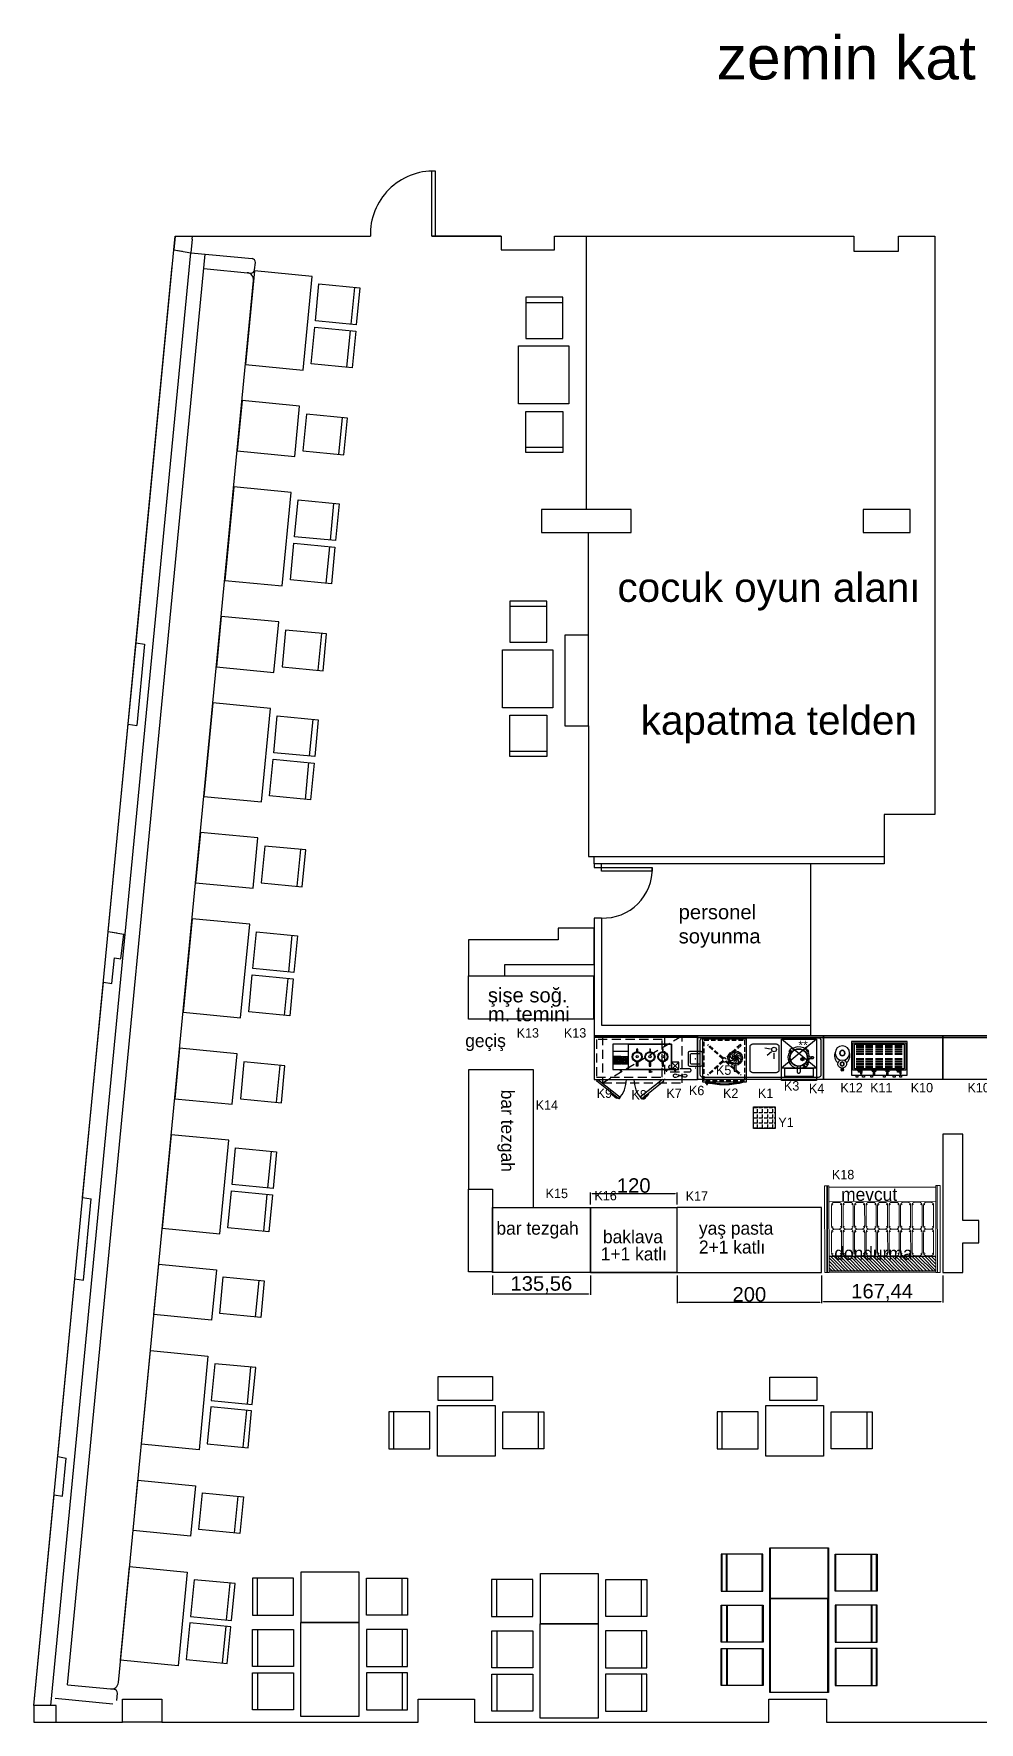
# Model space of a CAD drawing. Header units: millimetres. Extents: x 11848 to 21447, y 11375 to 20030.
# Drawn here: x 15266 to 16575, y 11375 to 13710 of the extents above; entities that cross this region are included whole.
import ezdxf

# ---------------------------------------------------------------- set-up
doc = ezdxf.new("R2010")
doc.units = ezdxf.units.MM
doc.linetypes.add('DASHED', pattern=[19.05, 12.7, -6.35])
doc.linetypes.add('HIDDENX2', pattern=[19.05, 12.7, -6.35])
for name, color, linetype in [('0D', 1, 'Continuous'), ('0T', 7, 'Continuous'), ('CAM', 126, 'Continuous'), ('OLCU', 240, 'Continuous'), ('S2000-002 Çizgi', 1, 'Continuous'), ('TFRIS', 33, 'Continuous')]:
    doc.layers.add(name, color=color, linetype=linetype)
for name, color, linetype, lineweight in [('dv', 4, 'Continuous', 70), ('no3_ahşap gorunus on kalın', 36, 'Continuous', 15), ('no3_döşeme kaplama', 8, 'Continuous', 0), ('no3_paslanmaz gorunus on', 163, 'Continuous', 15), ('no3_tefriş izdüşüm', 87, 'Continuous', 15)]:
    doc.layers.add(name, color=color, linetype=linetype, lineweight=lineweight)
doc.styles.get("Standard").update_dxf_attribs({"font": 'arial.ttf'})
doc.styles.add('TAKSİM', font='GOTHIC.TTF', dxfattribs={"height": 20})
doc.dimstyles.new('ISO-25', dxfattribs={"dimtxt": 20, "dimasz": 2.5, "dimexe": 1.25, "dimexo": 4, "dimtad": 1, "dimtxsty": 'Standard', "dimcen": 2.5, "dimadec": 0, "dimazin": 0, "dimtfac": 1, "dimtmove": 0, "dimatfit": 3, "dimfxl": 1, "dimarcsym": 0})

# ---------------------------------------------------------------- blocks, each defined once
blk = doc.blocks.new('I$CF627ADB0')
at = {"layer": 'no3_döşeme kaplama'}
h = blk.add_hatch(dxfattribs=at)
h.set_pattern_fill('ANSI31', color=256, angle=-180, style=0)
h.set_pattern_definition([(-45, (-9659.8738, 38781.8862), (2.24506403, 2.24506403), [])])
h.paths.add_polyline_path([(154, -2), (154, -22), (6, -22), (6, -2)])
at = {"color": 1}
blk.add_line((0, -76), (0, -98), dxfattribs=at)
at = {"layer": 'CAM'}
blk.add_line((6, -2), (154, -2), dxfattribs=at)
at = {"layer": 'no3_ahşap gorunus on kalın'}
for p, q in [((0, -85), (0, 0)), ((0, 0), (0, -120)), ((0, -120), (0, 0)), ((0, 0), (6, 0)), ((154, 0), (160, 0)), ((157, -120), (157, 0)), ((160, -120), (160, 0)), ((160, -120), (160, 0)), ((6, -0.5), (154, -0.5)), ((6, -120), (0, -120)), ((160, -120), (154, -120))]:
    blk.add_line(p, q, dxfattribs=at)
at = {"layer": 'no3_paslanmaz gorunus on'}
for p, q in [((4, -120), (4, 0)), ((6, -120), (6, 0)), ((154, 0), (154, -120)), ((154, 0), (154, -120)), ((156, 0), (156, -120)), ((153.2, -98), (6, -98)), ((154, -118), (6, -118))]:
    blk.add_line(p, q, dxfattribs=at)
blk.add_lwpolyline([(6, -22), (6, -2), (154, -2), (154, -22)], close=True, dxfattribs=at)
at = {"layer": 'no3_tefriş izdüşüm'}
for p, q in [((13.2, -23), (19.1, -23)), ((35, -23), (29.1, -23)), ((50.9, -23), (45, -23)), ((66.8, -23), (60.9, -23)), ((82.7, -23), (76.8, -23)), ((98.6, -23), (92.7, -23)), ((114.5, -23), (108.6, -23)), ((130.5, -23), (124.5, -23)), ((146.4, -23), (140.5, -23)), ((9.2, -55), (9.2, -28)), ((23.1, -28), (23.1, -55)), ((25.1, -28), (25.1, -55)), ((39, -55), (39, -28)), ((41, -28), (41, -55)), ((54.9, -55), (54.9, -28)), ((56.9, -28), (56.9, -55)), ((70.8, -55), (70.8, -28)), ((72.8, -28), (72.8, -55)), ((86.7, -55), (86.7, -28)), ((88.7, -28), (88.7, -55)), ((102.6, -55), (102.6, -28)), ((104.6, -28), (104.6, -55)), ((118.5, -55), (118.5, -28)), ((120.5, -28), (120.5, -55)), ((134.5, -55), (134.5, -28)), ((136.5, -28), (136.5, -55)), ((150.4, -55), (150.4, -28)), ((9.2, -65), (9.2, -92)), ((19.1, -60), (13.2, -60)), ((19.1, -60), (13.2, -60)), ((23.1, -92), (23.1, -65)), ((25.1, -92), (25.1, -65)), ((29.1, -60), (35, -60)), ((29.1, -60), (35, -60)), ((39, -65), (39, -92)), ((41, -92), (41, -65)), ((45, -60), (50.9, -60)), ((45, -60), (50.9, -60)), ((54.9, -65), (54.9, -92)), ((56.9, -92), (56.9, -65)), ((60.9, -60), (66.8, -60)), ((60.9, -60), (66.8, -60)), ((70.8, -65), (70.8, -92)), ((72.8, -92), (72.8, -65)), ((76.8, -60), (82.7, -60)), ((76.8, -60), (82.7, -60)), ((86.7, -65), (86.7, -92)), ((88.7, -92), (88.7, -65)), ((92.7, -60), (98.6, -60)), ((92.7, -60), (98.6, -60)), ((102.6, -65), (102.6, -92)), ((104.6, -92), (104.6, -65)), ((108.6, -60), (114.5, -60)), ((108.6, -60), (114.5, -60)), ((118.5, -65), (118.5, -92)), ((120.5, -92), (120.5, -65)), ((124.5, -60), (130.5, -60)), ((124.5, -60), (130.5, -60)), ((134.5, -65), (134.5, -92)), ((136.5, -92), (136.5, -65)), ((140.5, -60), (146.4, -60)), ((140.5, -60), (146.4, -60)), ((150.4, -65), (150.4, -92)), ((19.1, -97), (13.2, -97)), ((29.1, -97), (35, -97)), ((45, -97), (50.9, -97)), ((60.9, -97), (66.8, -97)), ((76.8, -97), (82.7, -97)), ((92.7, -97), (98.6, -97)), ((108.6, -97), (114.5, -97)), ((124.5, -97), (130.5, -97)), ((140.5, -97), (146.4, -97))]:
    blk.add_line(p, q, dxfattribs=at)
for centre, radius, start, end in [((13.2, -27), 4, 90, 180), ((19.1, -27), 4, 0, 90), ((29.1, -27), 4, 90, 180), ((35, -27), 4, 0, 90), ((45, -27), 4, 90, 180), ((50.9, -27), 4, 0, 90), ((60.9, -27), 4, 90, 180), ((66.8, -27), 4, 0, 90), ((76.8, -27), 4, 90, 180), ((82.7, -27), 4, 0, 90), ((92.7, -27), 4, 90, 180), ((98.6, -27), 4, 0, 90), ((108.6, -27), 4, 90, 180), ((114.5, -27), 4, 0, 90), ((124.5, -27), 4, 90, 180), ((130.5, -27), 4, 0, 90), ((140.5, -27), 4, 90, 180), ((146.4, -27), 4, 0, 90), ((11.2, -28), 2, 90, 180), ((21.1, -28), 2, 0, 90), ((27.1, -28), 2, 90, 180), ((37, -28), 2, 0, 90), ((43, -28), 2, 90, 180), ((52.9, -28), 2, 0, 90), ((58.9, -28), 2, 90, 180), ((68.8, -28), 2, 0, 90), ((74.8, -28), 2, 90, 180), ((84.7, -28), 2, 0, 90), ((90.7, -28), 2, 90, 180), ((100.6, -28), 2, 0, 90), ((106.6, -28), 2, 90, 180), ((116.5, -28), 2, 0, 90), ((122.5, -28), 2, 90, 180), ((132.5, -28), 2, 0, 90), ((138.5, -28), 2, 90, 180), ((148.4, -28), 2, 0, 90), ((11.2, -55), 2, 180, 270), ((13.2, -56), 4, 180, 270), ((13.2, -64), 4, 90, 180), ((11.2, -65), 2, 90, 180), ((19.1, -56), 4, 270, 0), ((19.1, -64), 4, 0, 90), ((21.1, -55), 2, 270, 0), ((21.1, -65), 2, 0, 90), ((27.1, -55), 2, 180, 270), ((29.1, -56), 4, 180, 270), ((29.1, -64), 4, 90, 180), ((27.1, -65), 2, 90, 180), ((35, -56), 4, 270, 0), ((35, -64), 4, 0, 90), ((37, -55), 2, 270, 0), ((37, -65), 2, 0, 90), ((43, -55), 2, 180, 270), ((45, -56), 4, 180, 270), ((45, -64), 4, 90, 180), ((43, -65), 2, 90, 180), ((50.9, -56), 4, 270, 0), ((50.9, -64), 4, 0, 90), ((52.9, -55), 2, 270, 0), ((52.9, -65), 2, 0, 90), ((58.9, -55), 2, 180, 270), ((60.9, -56), 4, 180, 270), ((60.9, -64), 4, 90, 180), ((58.9, -65), 2, 90, 180), ((66.8, -56), 4, 270, 0), ((66.8, -64), 4, 0, 90), ((68.8, -55), 2, 270, 0), ((68.8, -65), 2, 0, 90), ((74.8, -55), 2, 180, 270), ((76.8, -56), 4, 180, 270), ((76.8, -64), 4, 90, 180), ((74.8, -65), 2, 90, 180), ((82.7, -56), 4, 270, 0), ((82.7, -64), 4, 0, 90), ((84.7, -55), 2, 270, 0), ((84.7, -65), 2, 0, 90), ((90.7, -55), 2, 180, 270), ((92.7, -56), 4, 180, 270), ((92.7, -64), 4, 90, 180), ((90.7, -65), 2, 90, 180), ((98.6, -56), 4, 270, 0), ((98.6, -64), 4, 0, 90), ((100.6, -55), 2, 270, 0), ((100.6, -65), 2, 0, 90), ((106.6, -55), 2, 180, 270), ((108.6, -56), 4, 180, 270), ((108.6, -64), 4, 90, 180), ((106.6, -65), 2, 90, 180), ((114.5, -56), 4, 270, 0), ((114.5, -64), 4, 0, 90), ((116.5, -55), 2, 270, 0), ((116.5, -65), 2, 0, 90), ((122.5, -55), 2, 180, 270), ((124.5, -56), 4, 180, 270), ((124.5, -64), 4, 90, 180), ((122.5, -65), 2, 90, 180), ((130.5, -56), 4, 270, 0), ((130.5, -64), 4, 0, 90), ((132.5, -55), 2, 270, 0), ((132.5, -65), 2, 0, 90), ((138.5, -55), 2, 180, 270), ((140.5, -56), 4, 180, 270), ((140.5, -64), 4, 90, 180), ((138.5, -65), 2, 90, 180), ((146.4, -56), 4, 270, 0), ((146.4, -64), 4, 0, 90), ((148.4, -55), 2, 270, 0), ((148.4, -65), 2, 0, 90), ((11.2, -92), 2, 180, 270), ((13.2, -93), 4, 180, 270), ((19.1, -93), 4, 270, 0), ((21.1, -92), 2, 270, 0), ((27.1, -92), 2, 180, 270), ((29.1, -93), 4, 180, 270), ((35, -93), 4, 270, 0), ((37, -92), 2, 270, 0), ((43, -92), 2, 180, 270), ((45, -93), 4, 180, 270), ((50.9, -93), 4, 270, 0), ((52.9, -92), 2, 270, 0), ((58.9, -92), 2, 180, 270), ((60.9, -93), 4, 180, 270), ((66.8, -93), 4, 270, 0), ((68.8, -92), 2, 270, 0), ((74.8, -92), 2, 180, 270), ((76.8, -93), 4, 180, 270), ((82.7, -93), 4, 270, 0), ((84.7, -92), 2, 270, 0), ((90.7, -92), 2, 180, 270), ((92.7, -93), 4, 180, 270), ((98.6, -93), 4, 270, 0), ((100.6, -92), 2, 270, 0), ((106.6, -92), 2, 180, 270), ((108.6, -93), 4, 180, 270), ((114.5, -93), 4, 270, 0), ((116.5, -92), 2, 270, 0), ((122.5, -92), 2, 180, 270), ((124.5, -93), 4, 180, 270), ((130.5, -93), 4, 270, 0), ((132.5, -92), 2, 270, 0), ((138.5, -92), 2, 180, 270), ((140.5, -93), 4, 180, 270), ((146.4, -93), 4, 270, 0), ((148.4, -92), 2, 270, 0)]:
    blk.add_arc(centre, radius, start, end, dxfattribs=at)
at = {"layer": 'OLCU'}
blk.add_line((6, -22), (153.2, -22), dxfattribs=at)
blk = doc.blocks.new('2LI')
at = {"layer": 'TFRIS'}
blk.add_line((-2628.2, 26014.1), (-2633.1, 25963.2), dxfattribs=at)
for points in [[(-2635.4, 26014.8), (-2578.7, 26009.3), (-2583.6, 25958.4), (-2640.3, 25963.9)], [(-2487.7, 26010.8), (-2494.4, 25941.1), (-2574.1, 25948.8), (-2567.3, 26018.5)]]:
    blk.add_lwpolyline(points, close=True, dxfattribs=at)
blk = doc.blocks.new('4LU')
at = {"layer": 'TFRIS'}
for p, q in [((-2620.6, 26093.4), (-2615.7, 26144.3)), ((-2626.3, 26033.6), (-2621.4, 26084.5))]:
    blk.add_line(p, q, dxfattribs=at)
for points in [[(-2627.7, 26094.1), (-2571.1, 26088.6), (-2566.1, 26139.5), (-2622.8, 26145)], [(-2567.3, 26018.5), (-2554.9, 26147.9), (-2475.2, 26140.2), (-2487.7, 26010.8)], [(-2633.5, 26034.3), (-2576.8, 26028.9), (-2571.9, 26079.8), (-2628.6, 26085.2)]]:
    blk.add_lwpolyline(points, close=True, dxfattribs=at)
blk = doc.blocks.new('CXSDCFVGB')
at = {"layer": 'TFRIS'}
for p, q in [((-5162.9, 26570.2), (-5111.8, 26570.2)), ((-5162.9, 26369.9), (-5111.8, 26369.9))]:
    blk.add_line(p, q, dxfattribs=at)
for points in [[(-5162.9, 26577.4), (-5162.9, 26520.5), (-5111.8, 26520.5), (-5111.8, 26577.4)], [(-5173.2, 26510), (-5103.2, 26510), (-5103.2, 26430), (-5173.2, 26430)], [(-5162.9, 26362.7), (-5162.9, 26419.6), (-5111.8, 26419.6), (-5111.8, 26362.7)]]:
    blk.add_lwpolyline(points, close=True, dxfattribs=at)
blk = doc.blocks.new('FVFRDCSX')
at = {"layer": 'TFRIS'}
for p, q in [((-5336.1, 26566.1), (-5285, 26566.1)), ((-5276.1, 26566.1), (-5225, 26566.1)), ((-5336.1, 26365.8), (-5285, 26365.8)), ((-5276.1, 26365.8), (-5225, 26365.8))]:
    blk.add_line(p, q, dxfattribs=at)
for points in [[(-5336.1, 26573.3), (-5336.1, 26516.3), (-5285, 26516.3), (-5285, 26573.3)], [(-5276.1, 26573.3), (-5276.1, 26516.3), (-5225, 26516.3), (-5225, 26573.3)], [(-5345.5, 26505.9), (-5215.5, 26505.9), (-5215.5, 26425.9), (-5345.5, 26425.9)], [(-5336.1, 26358.6), (-5336.1, 26415.5), (-5285, 26415.5), (-5285, 26358.6)], [(-5276.1, 26358.6), (-5276.1, 26415.5), (-5225, 26415.5), (-5225, 26358.6)]]:
    blk.add_lwpolyline(points, close=True, dxfattribs=at)
blk = doc.blocks.new('*D205')
at = {"color": 0, "lineweight": -2, "transparency": 16777216}
for p, q in [((16036.5, 12091.3), (16036.5, 12107.8)), ((16039, 12106.6), (16154, 12106.6)), ((16156.5, 12091.3), (16156.5, 12107.8))]:
    blk.add_line(p, q, dxfattribs=at)
at = {"color": 0, "transparency": 16777216}
for points in [[(16039, 12107), (16039, 12106.2), (16036.5, 12106.6)], [(16154, 12107), (16154, 12106.2), (16156.5, 12106.6)]]:
    blk.add_solid(points, dxfattribs=at)
at = {"layer": 'Defpoints', "color": 0, "transparency": 16777216}
for p in [(16156.5, 12106.6), (16036.5, 12087.3), (16156.5, 12087.3)]:
    blk.add_point(p, dxfattribs=at)
at = {"color": 0, "transparency": 16777216, "insert": (16096.5, 12117.4), "char_height": 20, "attachment_point": 5}
blk.add_mtext('120', dxfattribs=at)
blk = doc.blocks.new('*D206')
at = {"color": 0, "lineweight": -2, "transparency": 16777216}
for p, q in [((16356.5, 11993.3), (16356.5, 11955.7)), ((16524, 11993.3), (16524, 11955.7)), ((16359, 11956.9), (16521.5, 11956.9))]:
    blk.add_line(p, q, dxfattribs=at)
at = {"color": 0, "transparency": 16777216}
for points in [[(16359, 11957.3), (16359, 11956.5), (16356.5, 11956.9)], [(16521.5, 11957.3), (16521.5, 11956.5), (16524, 11956.9)]]:
    blk.add_solid(points, dxfattribs=at)
at = {"layer": 'Defpoints', "color": 0, "transparency": 16777216}
for p in [(16356.5, 11997.3), (16524, 11997.3), (16524, 11956.9)]:
    blk.add_point(p, dxfattribs=at)
at = {"color": 0, "transparency": 16777216, "insert": (16440.2, 11969.6), "char_height": 20, "attachment_point": 5}
blk.add_mtext('167,44', dxfattribs=at)
blk = doc.blocks.new('*D207')
at = {"color": 0, "lineweight": -2, "transparency": 16777216}
for p, q in [((16156.5, 11993.3), (16156.5, 11954.8)), ((16356.5, 11993.3), (16356.5, 11954.8)), ((16159, 11956), (16354, 11956))]:
    blk.add_line(p, q, dxfattribs=at)
at = {"color": 0, "transparency": 16777216}
for points in [[(16159, 11956.5), (16159, 11955.6), (16156.5, 11956)], [(16354, 11956.5), (16354, 11955.6), (16356.5, 11956)]]:
    blk.add_solid(points, dxfattribs=at)
at = {"layer": 'Defpoints', "color": 0, "transparency": 16777216}
for p in [(16156.5, 11997.3), (16356.5, 11997.3), (16356.5, 11956)]:
    blk.add_point(p, dxfattribs=at)
at = {"color": 0, "transparency": 16777216, "insert": (16256.5, 11966.9), "char_height": 20, "attachment_point": 5}
blk.add_mtext('200', dxfattribs=at)
blk = doc.blocks.new('*D208')
at = {"color": 0, "lineweight": -2, "transparency": 16777216}
for p, q in [((15901, 11993.3), (15901, 11966.3)), ((16036.5, 11993.3), (16036.5, 11966.3)), ((15903.5, 11967.5), (16034, 11967.5))]:
    blk.add_line(p, q, dxfattribs=at)
at = {"color": 0, "transparency": 16777216}
for points in [[(15903.5, 11967.9), (15903.5, 11967.1), (15901, 11967.5)], [(16034, 11967.9), (16034, 11967.1), (16036.5, 11967.5)]]:
    blk.add_solid(points, dxfattribs=at)
at = {"layer": 'Defpoints', "color": 0, "transparency": 16777216}
for p in [(15901, 11997.3), (16036.5, 11997.3), (16036.5, 11967.5)]:
    blk.add_point(p, dxfattribs=at)
at = {"color": 0, "transparency": 16777216, "insert": (15968.7, 11980.2), "char_height": 20, "attachment_point": 5}
blk.add_mtext('135,56', dxfattribs=at)
blk = doc.blocks.new('espresso_2grup')
at = {"layer": 'S2000-002 Çizgi'}
for p, q in [((-21.3, 15.5), (-31.6, 15.5)), ((-31.6, 14), (-21.3, 14)), ((-31.6, 11.8), (-21.3, 11.8)), ((-31.6, 9.6), (-21.3, 9.6)), ((-31.6, 7.4), (-21.3, 7.4)), ((-31.6, 5.1), (-21.3, 5.1)), ((-31.6, 3.3), (-21.3, 3.3)), ((-7.8, 15.5), (-18.1, 15.5)), ((-18.1, 14), (-7.8, 14)), ((-18.1, 11.8), (-7.8, 11.8)), ((-18.1, 9.6), (-7.8, 9.6)), ((-18.1, 7.4), (-7.8, 7.4)), ((-18.1, 5.1), (-7.8, 5.1)), ((-18.1, 3.3), (-7.8, 3.3)), ((5.6, 15.5), (-4.6, 15.5)), ((-4.6, 14), (5.6, 14)), ((-4.6, 11.8), (5.6, 11.8)), ((-4.6, 9.6), (5.6, 9.6)), ((-4.6, 7.4), (5.6, 7.4)), ((-4.6, 5.1), (5.6, 5.1)), ((-4.6, 3.3), (5.6, 3.3)), ((19.1, 15.5), (8.9, 15.5)), ((8.9, 14), (19.1, 14)), ((8.9, 11.8), (19.1, 11.8)), ((8.9, 9.6), (19.1, 9.6)), ((8.9, 7.4), (19.1, 7.4)), ((8.9, 5.1), (19.1, 5.1)), ((8.9, 3.3), (19.1, 3.3)), ((32, 15.5), (21.7, 15.5)), ((21.7, 14), (32, 14)), ((21.7, 11.8), (32, 11.8)), ((21.7, 9.6), (32, 9.6)), ((21.7, 7.4), (32, 7.4)), ((21.7, 5.1), (32, 5.1)), ((21.7, 3.3), (32, 3.3)), ((-38.5, -13.3), (-36.4, -13.3)), ((-21.3, -2.4), (-31.6, -2.4)), ((-31.6, -4.1), (-21.3, -4.1)), ((-31.6, -6.3), (-21.3, -6.3)), ((-31.6, -8.6), (-21.3, -8.6)), ((-31.6, -10.8), (-21.3, -10.8)), ((-31.6, -13), (-21.3, -13)), ((-31.6, -14.6), (-21.3, -14.6)), ((-29.8, -18.5), (-29.8, -21.6)), ((-28.9, -18.5), (-29.8, -18.5)), ((-29.4, -22), (-29.4, -23.8)), ((-28.9, -21.2), (-28.9, -18.5)), ((-28.5, -23.8), (-28.5, -21.6)), ((-7.8, -2.4), (-18.1, -2.4)), ((-18.1, -4.1), (-7.8, -4.1)), ((-18.1, -6.3), (-7.8, -6.3)), ((-18.1, -8.6), (-7.8, -8.6)), ((-18.1, -10.8), (-7.8, -10.8)), ((-18.1, -13), (-7.8, -13)), ((-18.1, -14.6), (-7.8, -14.6)), ((5.6, -2.4), (-4.6, -2.4)), ((-4.6, -4.1), (5.6, -4.1)), ((-4.6, -6.3), (5.6, -6.3)), ((-4.6, -8.6), (5.6, -8.6)), ((-4.6, -10.8), (5.6, -10.8)), ((-4.6, -13), (5.6, -13)), ((-4.6, -14.6), (5.6, -14.6)), ((19.1, -2.4), (8.9, -2.4)), ((8.9, -4.1), (19.1, -4.1)), ((8.9, -6.3), (19.1, -6.3)), ((8.9, -8.6), (19.1, -8.6)), ((8.9, -10.8), (19.1, -10.8)), ((8.9, -13), (19.1, -13)), ((8.9, -14.6), (19.1, -14.6)), ((32, -2.4), (21.7, -2.4)), ((21.7, -4.1), (32, -4.1)), ((21.7, -6.3), (32, -6.3)), ((21.7, -8.6), (32, -8.6)), ((21.7, -10.8), (32, -10.8)), ((21.7, -13), (32, -13)), ((21.7, -14.6), (32, -14.6)), ((24.2, -18.5), (24.2, -21.6)), ((25.1, -18.5), (24.2, -18.5)), ((24.6, -22), (24.6, -23.8)), ((25.1, -21.2), (25.1, -18.5)), ((25.5, -23.8), (25.5, -21.6)), ((36.7, -13.3), (38.5, -13.3)), ((-29.4, -23.8), (-28.5, -23.8)), ((24.6, -23.8), (25.5, -23.8))]:
    blk.add_line(p, q, dxfattribs=at)
for points in [[(-38.5, -25.5), (-38.5, 21), (38.5, 21), (38.5, -25.5)], [(-36.4, -18.5), (36.7, -18.5), (36.7, 19.3), (-36.4, 19.3)], [(-34.4, -16.5), (34.7, -16.5), (34.7, 17.3), (-34.4, 17.3)], [(-28.8, -18.5), (-28.8, -19.3), (-24.1, -19.3), (-24.1, -18.5)], [(-27.8, -19.3), (-27.8, -21), (-25, -21), (-25, -19.3)], [(-11.8, -21.8), (-11.8, -26), (-10.2, -26), (-10.2, -21.8)], [(-11.5, -20.6), (-11.5, -21.8), (-10.6, -21.8), (-10.6, -20.6)], [(6.6, -21.8), (6.6, -26), (8.2, -26), (8.2, -21.8)], [(7, -20.6), (7, -21.8), (7.9, -21.8), (7.9, -20.6)], [(25.2, -18.5), (25.2, -19.3), (29.9, -19.3), (29.9, -18.5)], [(26.2, -19.3), (26.2, -21), (29.1, -21), (29.1, -19.3)], [(-30.6, -25.5), (-30.6, -28.1), (-28.3, -28.1), (-28.3, -25.5)], [(-21.6, -25.5), (-21.6, -28.1), (-19.2, -28.1), (-19.2, -25.5)], [(-8.1, -25.5), (-8.1, -28.1), (-5.8, -28.1), (-5.8, -25.5)], [(9.7, -25.5), (9.7, -28.1), (12, -28.1), (12, -25.5)], [(20.8, -25.5), (20.8, -28.1), (23.2, -28.1), (23.2, -25.5)], [(29.9, -25.5), (29.9, -28.1), (32.2, -28.1), (32.2, -25.5)]]:
    blk.add_lwpolyline(points, close=True, dxfattribs=at)
for centre, radius, start, end in [((-29.6, -21.6), 0.2, 180, 265.8055), ((-29.6, -22), 0.2, 0, 85.8055), ((-28.7, -21.2), 0.2, 180, 265.8058), ((-28.7, -21.6), 0.2, 0, 85.8058), ((-11.1, -17), 3.7, 205.1444, 334.8556), ((-11.1, -17), 2.96, 212.0817, 327.9183), ((7.4, -17), 3.7, 205.1444, 334.8556), ((7.4, -17), 2.96, 212.0817, 327.9183), ((24.4, -21.6), 0.2, 180, 265.8055), ((24.4, -22), 0.2, 0, 85.8055), ((25.3, -21.2), 0.2, 180, 265.8058), ((25.3, -21.6), 0.2, 0, 85.8058)]:
    blk.add_arc(centre, radius, start, end, dxfattribs=at)
blk = doc.blocks.new('degirmen')
at = {"layer": '0D'}
for points in [[(1.3, -14.3), (1.3, -14.9), (-1.5, -14.9), (-1.5, -14.3)], [(-0.8, -14.9), (-0.8, -17.3), (-1.1, -17.3), (-1.1, -14.9)], [(0.9, -14.9), (0.9, -17.3), (0.6, -17.3), (0.6, -14.9)]]:
    blk.add_lwpolyline(points, dxfattribs=at)
for centre, radius in [((-0.1, 6.5), 3.87), ((-0.1, 6.5), 3.35), ((0.1, -8.5), 2.81), ((0.1, -8.5), 2.45)]:
    blk.add_circle(centre, radius, dxfattribs=at)
for start, end in [(127.2241, 54.179), (65.4662, 115.7795)]:
    blk.add_arc((-0.1, -16.8), 1.65, start, end, dxfattribs=at)
at = {"layer": '0T'}
for points in [[(-5.7, -7, -0.054984), (-7.4, -5.4, -0.093867), (-9.7, -1.6, -0.088672), (-10.6, 3, -0.067491), (-10.1, 6.6, -0.093867)], [(9.9, 7.5, -0.085751), (10.7, 3, -0.088672), (9.8, -1.6, -0.093867), (7.6, -5.4, -0.054985), (5.8, -7, -0.109161)]]:
    blk.add_lwpolyline(points, format="xyb", dxfattribs=at)
blk.add_circle((-0.1, 6.5), 10, dxfattribs=at)
blk.add_arc((0.1, -8.5), 5.95, 115.6161, 65.321, dxfattribs=at)
blk = doc.blocks.new('A$C723D60DA')
at = {"layer": 'S2000-002 Çizgi'}
for points in [[(0, 3.7), (60, 3.7), (60, 63.7), (0, 63.7)], [(53.2, 2.2), (54.6, 2.2), (54.6, 0.7), (53.2, 0.7)]]:
    blk.add_lwpolyline(points, close=True, dxfattribs=at)
at = {"layer": 'S2000-002 Çizgi', "linetype": 'DASHED', "ltscale": 0.5}
blk.add_lwpolyline([(2, 5.7), (58, 5.7), (58, 61.7), (2, 61.7)], close=True, dxfattribs=at)
for points in [[(6.8, 54.6), (7.9, 55.7)], [(6.8, 54.6), (27.7, 35.8)], [(7.9, 55.7), (28.7, 36.9)], [(31.4, 36.9), (52.1, 55.7)], [(32.4, 35.9), (53.2, 54.6)], [(52.1, 55.7), (53.2, 54.6)], [(27.6, 33.2), (6.8, 14.4)], [(28.6, 32.1), (7.9, 13.4)], [(31.3, 32.2), (52.1, 13.4)], [(32.3, 33.2), (53.2, 14.4)], [(7.9, 13.4), (6.8, 14.4)], [(52.1, 13.4), (53.2, 14.4)]]:
    blk.add_lwpolyline(points, dxfattribs=at)
at = {"layer": 'S2000-002 Çizgi'}
for points in [[(52.2, 3.2), (52.2, 3.7), (55.9, 3.7)], [(55.9, 3.3), (55.9, 2.2), (52.2, 2.2)]]:
    blk.add_lwpolyline(points, dxfattribs=at)
at = {"layer": 'S2000-002 Çizgi', "linetype": 'DASHED', "ltscale": 0.5}
blk.add_circle((30, 34.5), 2.67, dxfattribs=at)
at = {"layer": 'S2000-002 Çizgi'}
for centre, radius, start, end in [((29.9, 100.6), 100.6, 254.4941, 285.5059), ((29.9, 109.5), 108.5, 257.2819, 282.7181)]:
    blk.add_arc(centre, radius, start, end, dxfattribs=at)
blk = doc.blocks.new('A$C3C3A6592')
at = {"layer": 'S2000-002 Çizgi'}
for points in [[(0, 57), (48.3, 16.9)], [(0, 16.9), (48.3, 57)], [(0, 16.9), (48.3, 16.9)]]:
    blk.add_lwpolyline(points, dxfattribs=at)
for points in [[(0, 0), (48.3, 0), (48.3, 57), (0, 57)], [(4.6, 5.6), (43.7, 5.6), (43.7, 16.9), (4.6, 16.9)]]:
    blk.add_lwpolyline(points, close=True, dxfattribs=at)
blk.add_text('**', height=12, dxfattribs=at).set_placement((11.9, 43))
blk = doc.blocks.new('A$C0D0247C1')
at = {"layer": 'S2000-002 Çizgi'}
for points in [[(2, 0), (18, 0, 0.414214), (20, 2), (20, 18, 0.414214), (18, 20), (2, 20, 0.414214), (0, 18), (0, 2, 0.414214)], [(5, 3), (15, 3, 0.414214), (17, 5), (17, 15, 0.414214), (15, 17), (5, 17, 0.414214), (3, 15), (3, 5, 0.414214)]]:
    blk.add_lwpolyline(points, format="xyb", close=True, dxfattribs=at)
at = {"layer": 'S2000-002 Çizgi', "const_width": 1}
blk.add_lwpolyline([(9.5, 10.1, 1), (10.5, 10.1, 1)], format="xyb", close=True, dxfattribs=at)
blk.add_lwpolyline([(20, 10), (23.9, 10)], dxfattribs=at)
blk = doc.blocks.new('A$C2B7B2AEF')
at = {"layer": 'S2000-002 Çizgi'}
for p, q in [((1.5, 29.6), (1.2, 29.9)), ((2.5, 30.7), (1.5, 29.6)), ((4.4, 29.1), (3.4, 27.8)), ((4, 27.2), (3.4, 27.8)), ((7.9, 31.5), (5.1, 34.2)), ((8.5, 31.8), (5.6, 34.6)), ((23.4, 33.5), (25.1, 35.8)), ((24.4, 32.7), (26.1, 35)), ((26.1, 35.4), (25.6, 35.8)), ((25.7, 31.4), (26.7, 32.2)), ((27.6, 28.9), (28.7, 29.7)), ((12.9, 9.1), (12.9, 1.3)), ((14.2, 0), (15.5, 0)), ((16.8, 9.1), (16.8, 1.3)), ((21.2, 10.7), (24.1, 8)), ((21.8, 11.1), (24.6, 8.4)), ((25.3, 13.5), (26.3, 14.8)), ((25.6, 15.4), (26.3, 14.8)), ((27.1, 22.6), (33.7, 22.6)), ((27.1, 20), (33.7, 20)), ((27.2, 11.9), (28.1, 13)), ((28.1, 13), (28.5, 12.6))]:
    blk.add_line(p, q, dxfattribs=at)
for centre, radius in [((3.5, 30), 1.28), ((14.8, 21.3), 12.3), ((14.8, 21.3), 11.7), ((20, 19.2), 2.18), ((20, 19.2), 0.896), ((26.1, 12.6), 1.28)]:
    blk.add_circle(centre, radius, dxfattribs=at)
for centre, radius, start, end in [((14.8, 21.3), 14.9, 146.7276, 262.5863), ((14.8, 21.3), 16.2, 124.8183, 147.6606), ((14.8, 21.3), 14.9, 4.9348, 123.8208), ((25.4, 35.6), 0.32, 52.57, 142.57), ((25.9, 35.2), 0.32, 322.57, 52.57), ((14.8, 21.3), 16.2, 31.2104, 42.5747), ((14.2, 1.3), 1.28, 180, 270), ((15.5, 1.3), 1.28, 270, 0), ((14.8, 21.3), 14.9, 277.4137, 303.8208), ((14.8, 21.3), 16.2, 304.8183, 327.6606), ((14.8, 21.3), 14.9, 326.7276, 355.0652), ((32.3, 21.3), 0.64, 129.4184, 230.5816), ((34.2, 19), 3.62, 98.2247, 129.4184), ((34.2, 23.6), 3.62, 230.5816, 261.7753), ((33.2, 19), 3.62, 50.5816, 81.7753), ((33.2, 23.6), 3.62, 278.2247, 309.4184), ((35.1, 21.3), 0.64, 309.4184, 50.5816)]:
    blk.add_arc(centre, radius, start, end, dxfattribs=at)
blk = doc.blocks.new('A$C4AF1199D')
at = {"layer": 'S2000-002 Çizgi'}
for points in [[(5.4, 24.6), (5.8, 20)], [(10.2, 26.1), (7.8, 22.2)], [(14.9, 24.5), (10.7, 22.7)], [(2.3, 15.6), (6.8, 14.5)], [(2.4, 20.6), (5.4, 17.1)], [(5.2, 11.5), (9.5, 13.3)], [(6.3, 18), (13.8, 18)], [(12.6, 19.9), (7.1, 15.7)], [(7.7, 21), (12.4, 15.2)], [(10.2, 21.2), (10, 14.2)], [(10, 9.9), (12.4, 13.8)], [(17.8, 20.4), (13.4, 21.5)], [(14.8, 11.4), (14.4, 16)], [(17.8, 15.4), (14.8, 18.9)]]:
    blk.add_lwpolyline(points, dxfattribs=at)
blk.add_lwpolyline([(8.8, 0), (11.3, 0), (11.3, 8), (8.8, 8)], close=True, dxfattribs=at)
for radius in [10, 8.12, 3.75]:
    blk.add_circle((10, 18), radius, dxfattribs=at)
blk = doc.blocks.new('A$C3C1D52EB')
at = {"layer": 'S2000-002 Çizgi'}
blk.add_line((143, 84.8), (0, 84.8), dxfattribs=at)
for points in [[(143, 26.8), (143, 86.8), (0, 86.8), (0, 26.8)], [(34, 0), (3.1, 24.8), (4.8, 26.8), (35.7, 2.1)], [(65.2, 0), (96.1, 24.8), (94.4, 26.8), (63.5, 2.1)]]:
    blk.add_lwpolyline(points, close=True, dxfattribs=at)
at = {"layer": 'S2000-002 Çizgi', "linetype": 'DASHED'}
blk.add_lwpolyline([(94, 81.8), (3, 81.8), (3, 29.8), (94, 29.8)], close=True, dxfattribs=at)
blk.add_lwpolyline([(97, 84.8), (97, 26.8)], dxfattribs=at)
for points in [[(131.7, 41.5), (105, 41.5, -1), (105, 45.9)], [(105, 37.2), (131.7, 37.2, 1), (131.7, 41.5)]]:
    blk.add_lwpolyline(points, format="xyb", dxfattribs=at)
at = {"layer": 'S2000-002 Çizgi', "linetype": 'DASHED', "ltscale": 0.1}
blk.add_lwpolyline([(125.6, 29.9), (124.1, 30), (122.4, 30.5), (120.5, 31.1), (118.6, 31.9), (116.6, 32.6), (114.8, 33.2), (113.1, 33.7), (111.6, 33.9), (110.5, 33.7), (109.7, 33.2), (109.2, 32.6), (109, 31.9), (109.2, 31.1), (109.7, 30.5), (110.5, 30), (111.6, 29.9), (113.1, 30), (114.8, 30.5), (116.6, 31.1), (118.6, 31.9), (120.5, 32.6), (122.4, 33.2), (124.1, 33.7), (125.6, 33.9), (126.7, 33.7), (127.5, 33.2), (128, 32.6), (128.2, 31.9), (128, 31.1), (127.5, 30.5), (126.7, 30)], close=True, dxfattribs=at)
at = {"layer": 'S2000-002 Çizgi'}
for points in [[(31.8, 1.8), (30.7, 0.5), (25.1, 5), (23.6, 6.2)], [(67.5, 1.8), (68.5, 0.5), (74.2, 5), (75.6, 6.2)]]:
    blk.add_lwpolyline(points, dxfattribs=at)
for centre, start, end in [((4.8, 26.8), 317.4568, 0), ((94.4, 26.8), 180, 222.5432)]:
    blk.add_arc(centre, 39.6, start, end, dxfattribs=at)
blk = doc.blocks.new('A$C08847F1B')
at = {"layer": 'S2000-002 Çizgi'}
blk.add_lwpolyline([(0, 30.6), (30.6, 30.6), (30.6, 0), (0, 0), (0, 30.6)], dxfattribs=at)
blk.add_lwpolyline([(15.5, 29.5), (15.5, 23.4, -0.414214), (15.3, 23.2), (15.2, 23.2, -0.414214), (15, 23.4), (15, 29.5), (2.7, 29.5, 0.668179), (2.3, 28.6), (10.8, 20.1, -0.810443), (10.4, 19.8), (1.6, 28.6, 0.668179), (1, 28.4), (1, 15.5), (7.1, 15.5, -0.414214), (7.3, 15.3), (7.3, 15.2, -0.414214), (7.1, 15), (1, 15), (1, 2.7, 0.668179), (1.9, 2.3), (10.4, 10.8, -0.810443), (10.8, 10.4), (2, 1.6, 0.668179), (2.2, 1), (15, 1), (15, 7.1, -0.414214), (15.2, 7.3), (15.3, 7.3, -0.414214), (15.5, 7.1), (15.5, 1), (27.9, 1, 0.668179), (28.3, 1.9), (19.8, 10.4, -0.810443), (20.2, 10.8), (29, 2, 0.668179), (29.5, 2.2), (29.5, 15), (23.4, 15, -0.414214), (23.2, 15.2), (23.2, 15.3, -0.414214), (23.4, 15.5), (29.5, 15.5), (29.5, 28.4, 0.668179), (29, 28.6), (20.2, 19.8, -0.810443), (19.8, 20.1), (28.3, 28.6, 0.668179), (27.9, 29.5)], format="xyb", close=True, dxfattribs=at)
for radius in [10.8, 5.66, 2.6]:
    blk.add_circle((15.3, 15.8), radius, dxfattribs=at)
blk = doc.blocks.new('A$C0AAB4699')
at = {"layer": 'S2000-002 Çizgi'}
for points in [[(34.4, 14.8, -0.072213), (32.4, 14.8), (32.4, 8.5), (34.4, 8.5)], [(50.2, 8.5), (52.3, 8.5), (52.3, 14.8, -0.072213), (50.2, 14.8)], [(68.1, 8.5), (70.1, 8.5), (70.1, 14.8, -0.072213), (68.1, 14.8)]]:
    blk.add_hatch(color=256, dxfattribs=at).paths.add_polyline_path(points)
for p, q in [((81, 14.2), (91, 4.2)), ((91, 14.2), (81, 4.2))]:
    blk.add_line(p, q, dxfattribs=at)
for points in [[(0, 4.2), (81, 4.2), (81, 39.2), (0, 39.2)], [(0, 29.2), (21.5, 29.2), (21.5, 39.2), (0, 39.2)], [(81, 4.2), (21.5, 4.2), (21.5, 39.2), (81, 39.2)], [(9.3, 4.2), (12.2, 4.2), (12.2, 3), (9.3, 3)], [(10.2, 3), (11.3, 3), (11.3, 1.9), (10.2, 1.9)], [(53.8, 0.2), (51.2, 0.4), (51.2, 1), (53.8, 1.2)], [(75.5, 4.2), (72.6, 4.2), (72.6, 3), (75.5, 3)], [(74.7, 3), (73.5, 3), (73.5, 1.9), (74.7, 1.9)], [(81, 4.2), (91, 4.2), (91, 14.2), (81, 14.2)], [(87.5, 4.2), (84.5, 4.2), (84.5, 3), (87.5, 3)], [(86.6, 3), (85.4, 3), (85.4, 1.9), (86.6, 1.9)]]:
    blk.add_lwpolyline(points, close=True, dxfattribs=at)
for points in [[(32.9, 28.7), (32.9, 32.2)], [(33.8, 32.2), (33.8, 28.7)], [(50.8, 32.2), (50.8, 28.7)], [(51.7, 28.7), (51.7, 32.2)], [(68.7, 32.2), (68.7, 28.7)], [(69.6, 28.7), (69.6, 32.2)], [(34.4, 14.8), (34.4, 8.5), (32.4, 8.5), (32.4, 14.8)], [(50.2, 14.8), (50.2, 8.5), (52.3, 8.5), (52.3, 14.8)], [(51.8, 0), (50.7, 0), (50.7, 4.2)], [(51.8, 4.2), (51.8, 1.1)], [(51.8, 0.4), (51.8, 0)], [(68.1, 14.8), (68.1, 8.5), (70.1, 8.5), (70.1, 14.8)]]:
    blk.add_lwpolyline(points, dxfattribs=at)
for centre, radius in [((33.4, 21.7), 7), ((33.4, 21.7), 6), ((51.2, 21.7), 7), ((51.2, 21.7), 6), ((69.1, 21.7), 7), ((69.1, 21.7), 6), ((33.4, 21.7), 1.45), ((51.2, 21.7), 1.45), ((69.1, 21.7), 1.45)]:
    blk.add_circle(centre, radius, dxfattribs=at)
for centre in [(33.4, 32.2), (51.2, 32.2), (69.1, 32.2)]:
    blk.add_arc(centre, 0.438, 0, 180, dxfattribs=at)
at = {"layer": 'S2000-002 Çizgi', "yscale": 0.3284582400001454}
for xscale, zscale in [(-0.3284582400001454, 0.3284582400000002), (0.3284582400001454, 0.3284582400001454)]:
    blk.add_blockref('A$C08847F1B', (11, 11.7), dxfattribs=dict(at, xscale=xscale, zscale=zscale))

msp = doc.modelspace()

# ---------------------------------------------------------------- hatches: boundary and pattern name
at = {"layer": 'S2000-002 Çizgi'}
h = msp.add_hatch(dxfattribs=at)
h.set_pattern_fill('ANGLE', color=256, angle=90)
h.set_pattern_definition([(90, (18838.3405, 4038.363), (-6.985, 4e-16), [5.08, -1.905]), (180, (18838.3405, 4038.363), (-9e-16, -6.985), [5.08, -1.905])])
h.paths.add_polyline_path([(16292.027, 12226.219), (16292.027, 12196.219), (16262.027, 12196.219), (16262.027, 12226.219)])

# ---------------------------------------------------------------- linework, layer by layer
for p, q in [((15817.076, 13430.36), (15817.076, 13520.36)), ((15822.076, 13430.36), (15822.076, 13520.36)), ((15462, 13430.36), (15460.179, 13411.447)), ((15460.179, 13411.447), (15462, 13430.36)), ((15462, 13430.36), (15486.076, 13430.36)), ((15485.652, 13426.288), (15483.831, 13407.375)), ((15485.652, 13426.288), (15486.076, 13430.36)), ((15486.076, 13430.36), (15732.076, 13430.36)), ((15486.076, 13430.36), (15732.076, 13430.36)), ((15817.076, 13430.36), (15913.076, 13430.36)), ((15817.076, 13430.36), (15913.076, 13430.36)), ((15822.076, 13430.36), (15817.076, 13430.36)), ((15913.076, 13430.36), (15822.076, 13430.36)), ((15913.076, 13430.36), (15913.076, 13411.36)), ((15987.076, 13411.36), (15987.076, 13430.36)), ((15987.076, 13430.36), (16401.076, 13430.36)), ((16031.033, 13052.322), (16031.033, 13430.36)), ((16401.076, 13430.36), (16401.076, 13409.36)), ((16463.076, 13409.36), (16463.076, 13430.36)), ((16463.076, 13430.36), (16513.076, 13430.36)), ((16513.076, 13430.36), (16513.076, 12630.36)), ((15407.845, 12867.961), (15460.179, 13411.447)), ((15460.179, 13411.447), (15472.005, 13409.411)), ((15460.179, 13411.447), (15483.831, 13407.375)), ((15913.076, 13411.36), (15987.076, 13411.36)), ((16401.076, 13409.36), (16463.076, 13409.36)), ((15266.328, 11398.322), (15458.029, 13389.113)), ((16478.983, 13052.322), (16413.983, 13052.322)), ((16413.983, 13052.322), (16413.983, 13020.322)), ((16478.983, 13020.322), (16478.983, 13052.322)), ((16033.964, 12878.322), (16033.964, 13020.322)), ((16413.983, 13020.322), (16478.983, 13020.322)), ((15397.014, 12755.481), (15407.845, 12867.961)), ((15407.845, 12867.961), (15419.671, 12865.925)), ((15419.671, 12865.925), (15408.84, 12753.445)), ((15369.409, 12468.807), (15397.014, 12755.481)), ((15397.014, 12755.481), (15408.84, 12753.445)), ((16033.964, 12753.322), (16033.964, 12572.36)), ((16513.076, 12630.36), (16443.076, 12630.36)), ((16443.076, 12630.36), (16443.076, 12562.36)), ((16033.964, 12572.36), (16041.964, 12572.36)), ((16041.964, 12562.36), (16041.964, 12572.36)), ((16041.964, 12572.36), (16443.076, 12572.36)), ((16341.076, 12562.36), (16041.964, 12562.36)), ((16041.964, 12562.36), (16041.964, 12557.36)), ((16051.964, 12557.36), (16051.964, 12562.36)), ((16443.076, 12562.36), (16341.076, 12562.36)), ((16341.076, 12562.36), (16341.076, 12324.36)), ((16041.964, 12557.36), (16051.964, 12557.36)), ((16051.964, 12557.36), (16121.964, 12557.36)), ((16051.964, 12552.36), (16051.964, 12557.36)), ((16121.964, 12552.36), (16051.964, 12552.36)), ((16121.964, 12557.36), (16121.964, 12552.36)), ((15369.409, 12468.807), (15381.235, 12466.771)), ((15369.409, 12468.807), (15391.09, 12465.075)), ((16051.964, 12487.36), (16041.964, 12487.36)), ((16041.964, 12487.36), (16041.964, 12324.36, 0)), ((16051.964, 12487.36), (16051.964, 12339.36)), ((15386.804, 12430.966), (15391.09, 12465.075)), ((15386.804, 12430.966), (15391.09, 12465.075)), ((15386.804, 12430.966), (15391.09, 12465.075)), ((15374.483, 12396.658), (15377.934, 12432.493)), ((15374.483, 12396.658), (15377.934, 12432.493)), ((15374.483, 12396.658), (15377.934, 12432.493)), ((15377.934, 12432.493), (15386.804, 12430.966)), ((15377.934, 12432.493), (15386.804, 12430.966)), ((15333.998, 12101.071), (15362.657, 12398.694)), ((15362.657, 12398.694), (15374.483, 12396.658)), ((16051.964, 12339.36), (16341.076, 12339.36)), ((16041.964, 12324.36, 0), (16341.076, 12324.36)), ((16111.517, 12324.36, 0), (16523.963, 12324.36)), ((16341.076, 12324.36), (16687.076, 12324.36)), ((15333.998, 12101.071), (15345.824, 12099.035)), ((15334.993, 11986.555), (15345.824, 12099.035)), ((15867.964, 11998.322), (15867.964, 12112.322)), ((15867.964, 12112.322), (15900.964, 12112.322)), ((15867.964, 12112.322), (15900.964, 12112.322)), ((15900.964, 12112.322), (15900.964, 11998.322)), ((16156.522, 11997.322), (16156.522, 12087.322)), ((16356.522, 12087.322), (16156.522, 12087.322)), ((16356.522, 11997.322), (16356.522, 12087.322)), ((15334.993, 11986.555), (15340.073, 12039.311)), ((15299.492, 11742.729), (15323.167, 11988.591)), ((15323.167, 11988.591), (15334.993, 11986.555)), ((15900.964, 11998.322), (15867.964, 11998.322)), ((16036.522, 11997.322), (16156.522, 11997.322)), ((16156.522, 11997.322), (16356.522, 11997.322)), ((15299.492, 11742.729), (15311.318, 11740.693)), ((15306.238, 11687.937), (15311.318, 11740.693)), ((15266.328, 11398.322), (15294.412, 11689.973)), ((15294.412, 11689.973), (15306.238, 11687.937)), ((15297.328, 11398.322), (15266.328, 11398.322)), ((15266.328, 11398.322), (15266.328, 11375.322)), ((15297.328, 11375.322), (15297.328, 11398.322)), ((15389.328, 11375.322), (15389.328, 11407.322)), ((15389.328, 11407.322), (15443.328, 11407.322)), ((15443.328, 11407.322), (15443.328, 11375.322)), ((15798.328, 11375.322), (15798.328, 11407.322)), ((15798.328, 11407.322), (15876.328, 11407.322)), ((15876.328, 11407.322), (15876.328, 11375.322)), ((16283.328, 11375.322), (16283.328, 11407.322)), ((16283.328, 11407.322), (16363.328, 11407.322)), ((16363.328, 11407.322), (16363.328, 11375.322)), ((15266.328, 11375.322), (15297.328, 11375.322)), ((15297.328, 11375.322), (15389.328, 11375.322)), ((15443.328, 11375.322), (15389.328, 11375.322)), ((15443.328, 11375.322), (15798.328, 11375.322)), ((15876.328, 11375.322), (16283.328, 11375.322)), ((16363.328, 11375.322), (16915.328, 11375.322))]:
    msp.add_line(p, q)
for points in [[(15969.033, 13020.322), (16093.033, 13020.322), (16093.033, 13052.322), (15969.033, 13052.322)], [(16033.964, 12753.322), (16033.964, 12878.322), (16000.964, 12878.322), (16000.964, 12753.322)], [(15867.964, 12407.322), (15917.964, 12407.322), (15917.964, 12423.322), (16041.964, 12423.322), (16041.964, 12473.322), (15991.964, 12473.322), (15991.964, 12457.322), (15867.964, 12457.322)], [(16551.964, 11997.322), (16551.964, 12038.322), (16573.964, 12038.322), (16573.964, 12069.322), (16551.964, 12069.322), (16551.964, 12188.322), (16523.964, 12188.322), (16523.964, 11997.322)], [(15900.964, 11820.322), (15825.964, 11820.322), (15825.964, 11853.322), (15900.964, 11853.322)], [(16284.964, 11852.322), (16349.964, 11852.322), (16349.964, 11820.322), (16284.964, 11820.322)]]:
    msp.add_lwpolyline(points, close=True)
for centre, radius, start, end in [((15819.576, 13432.86), 87.536, 88.363423, 181.636577), ((16054.464, 12554.86), 67.546, 267.878904, 2.121096)]:
    msp.add_arc(centre, radius, start, end)
at = {"layer": 'S2000-002 Çizgi', "linetype": 'HIDDENX2'}
msp.add_line((16053.304, 12259.36, 0), (16163.304, 12324.36, 0), dxfattribs=at)
at = {"layer": 'S2000-002 Çizgi'}
for p, q in [((16285.774, 12306.105, 0), (16277.962, 12307.217, 0)), ((16285.774, 12306.105, 0), (16277.962, 12307.217, 0)), ((16287.004, 12302.295, 0), (16280.906, 12297.288, 0)), ((16287.004, 12302.295, 0), (16280.906, 12297.288, 0)), ((16290.404, 12300.638, 0), (16290.217, 12292.75, 0))]:
    msp.add_line(p, q, dxfattribs=at)
for points in [[(15867.964, 12407.322), (16041.014, 12407.322), (16041.014, 12347.322), (15867.964, 12347.322)], [(16262.027, 12196.219), (16262.027, 12226.219), (16292.027, 12226.219), (16292.027, 12196.219)], [(15900.964, 12087.322), (16036.522, 12087.322), (16036.522, 11997.322), (15900.964, 11997.322)]]:
    msp.add_lwpolyline(points, close=True, dxfattribs=at)
at = {"layer": 'S2000-002 Çizgi', "linetype": 'HIDDENX2', "elevation": 0}
msp.add_lwpolyline([(16053.304, 12259.36), (16163.304, 12259.36), (16163.304, 12324.36), (16053.304, 12324.36)], close=True, dxfattribs=at)
at = {"layer": 'S2000-002 Çizgi', "elevation": 0}
for points in [[(16184.964, 12264.36), (16358.963, 12264.36), (16358.963, 12324.36), (16184.964, 12324.36)], [(16184.964, 12322.36), (16358.963, 12322.36), (16358.963, 12324.36), (16184.964, 12324.36)], [(16184.964, 12264.36), (16358.963, 12264.36), (16358.963, 12324.36), (16184.964, 12324.36)], [(16184.964, 12322.36), (16358.963, 12322.36), (16358.963, 12324.36), (16184.964, 12324.36)], [(16358.963, 12264.36), (16523.963, 12264.36), (16523.963, 12324.36), (16358.963, 12324.36)], [(16358.963, 12322.36), (16523.963, 12322.36), (16523.963, 12324.36), (16358.963, 12324.36)], [(16523.963, 12264.36), (16688.963, 12264.36), (16688.963, 12324.36), (16523.963, 12324.36)], [(16523.963, 12322.36), (16688.963, 12322.36), (16688.963, 12324.36), (16523.963, 12324.36)]]:
    msp.add_lwpolyline(points, close=True, dxfattribs=at)
for points in [[(16191.964, 12267.36), (16351.963, 12267.36, 0.41421356), (16355.963, 12271.36), (16355.963, 12317.36, 0.41421356), (16351.963, 12321.36), (16191.964, 12321.36, 0.41421356), (16187.964, 12317.36), (16187.964, 12271.36, 0.41421356)], [(16191.964, 12267.36), (16351.963, 12267.36, 0.41421356), (16355.963, 12271.36), (16355.963, 12317.36, 0.41421356), (16351.963, 12321.36), (16191.964, 12321.36, 0.41421356), (16187.964, 12317.36), (16187.964, 12271.36, 0.41421356)], [(16293.431, 12273.343), (16261.431, 12273.343, -0.41421356), (16257.431, 12277.343), (16257.431, 12309.343, -0.41421356), (16261.431, 12313.343), (16293.431, 12313.343, -0.41421356), (16297.431, 12309.343), (16297.431, 12277.343, -0.41421356)], [(16293.431, 12273.343), (16261.431, 12273.343, -0.41421356), (16257.431, 12277.343), (16257.431, 12309.343, -0.41421356), (16261.431, 12313.343), (16293.431, 12313.343, -0.41421356), (16297.431, 12309.343), (16297.431, 12277.343, -0.41421356)]]:
    msp.add_lwpolyline(points, format="xyb", close=True, dxfattribs=at)
at = {"layer": 'S2000-002 Çizgi'}
for points in [[(15957.964, 12087.322), (15957.964, 12277.322), (15867.964, 12277.322), (15867.964, 12112.322)], [(15867.964, 12112.322), (15900.964, 12112.322)], [(16156.522, 11997.322), (16036.522, 11997.322), (16036.522, 12087.322), (16156.522, 12087.322)]]:
    msp.add_lwpolyline(points, dxfattribs=at)
msp.add_circle((16290.717, 12305.598, 0), 3.188, dxfattribs=at)
msp.add_circle((16290.717, 12305.598, 0), 3.188, dxfattribs=at)
at = {"layer": 'TFRIS'}
for p, q in [((15290.084, 11398.279), (15483.831, 13407.375)), ((15312.952, 11427.053), (15503.739, 13405.455)), ((15483.831, 13407.375), (15568.439, 13399.216)), ((15501.819, 13385.548), (15566.519, 13379.308)), ((15571.976, 13383.805), (15572.936, 13393.759)), ((15383.588, 11430.288), (15570.536, 13368.875)), ((15312.952, 11427.053), (15377.651, 11420.814)), ((15296.101, 11408.585), (15375.732, 11400.906)), ((15381.189, 11405.403), (15382.148, 11415.357))]:
    msp.add_line(p, q, dxfattribs=at)
for centre, radius, start, end in [((15560.582, 13369.835), 10, 354.491713, 84.491713), ((15566.999, 13384.285), 5, 264.491713, 354.491713), ((15567.959, 13394.239), 5, 354.491713, 84.491713), ((15373.634, 11431.247), 10, 264.491713, 354.491713), ((15377.172, 11415.837), 5, 354.491713, 84.491713)]:
    msp.add_arc(centre, radius, start, end, dxfattribs=at)

# ---------------------------------------------------------------- block references
msp.add_blockref('A$C3C1D52EB', (16041.964, 12237.529, 0))
at = {"xscale": -1}
for name, p in [('degirmen', (16385.05, 12294.14, 0)), ('espresso_2grup', (16436.452, 12295.45, 0))]:
    msp.add_blockref(name, p, dxfattribs=at)
at = {"layer": 'dv', "xscale": -1}
for name, p, rotation in [('4LU', (8146.993, -11803.245), 348.9834256429973), ('2LI', (8142.193, -11853.014), 348.9834256430098), ('4LU', (8118.196, -12101.86), 348.9834256429973), ('2LI', (8113.396, -12151.629), 348.9834256430098), ('4LU', (8089.399, -12400.474), 348.9834256429973), ('2LI', (8084.599, -12450.244), 348.9834256430098), ('4LU', (8060.602, -12699.089), 348.9834256429973), ('2LI', (8055.802, -12748.858), 348.9834256430098), ('4LU', (8031.805, -12997.704), 348.9834256429973)]:
    msp.add_blockref(name, p, dxfattribs=dict(at, rotation=rotation))
at = {"layer": 'dv'}
for p in [(21110.073, -13231.541), (21087.951, -13651.741)]:
    msp.add_blockref('CXSDCFVGB', p, dxfattribs=at)
for name, p, rotation in [('2LI', (12944.923, 37949.74), 180), ('4LU', (12940.124, 37899.971), 180), ('CXSDCFVGB', (42334.825, 16916.424), 89.99999999999999), ('CXSDCFVGB', (42789.245, 16916.424), 89.99999999999999), ('2LI', (12916.126, 37651.126), 180), ('CXSDCFVGB', (42794.853, 16719.665), 89.99999999999999), ('CXSDCFVGB', (42795.853, 16719.665), 89.99999999999999), ('4LU', (12911.327, 37601.356), 180), ('CXSDCFVGB', (42146.176, 16686.269), 89.99999999999999), ('CXSDCFVGB', (42477.32, 16684.36), 89.99999999999999), ('FVFRDCSX', (-10141.111, 6200.965), 270), ('FVFRDCSX', (-10140.111, 6200.965), 270), ('FVFRDCSX', (-10789.788, 6167.569), 270), ('FVFRDCSX', (-10458.644, 6165.66), 270)]:
    msp.add_blockref(name, p, dxfattribs=dict(at, rotation=rotation))
at = {"layer": 'no3_döşeme kaplama', "extrusion": (0, 0, -1), "xscale": -1, "zscale": -1, "rotation": 179.9288309673574}
msp.add_blockref('I$CF627ADB0', (-16520.726, 11997.322), dxfattribs=at)
at = {"layer": 'S2000-002 Çizgi'}
for name, p in [('A$C0AAB4699', (16067.804, 12273.94, 0)), ('A$C2B7B2AEF', (16309.946, 12273.082, 0)), ('A$C4AF1199D', (16226.892, 12275.701, 0))]:
    msp.add_blockref(name, p, dxfattribs=at)
at = {"layer": 'S2000-002 Çizgi', "xscale": -1}
for name, p in [('A$C723D60DA', (16251.934, 12256.724, 0)), ('A$C3C3A6592', (16349.235, 12262.702, 0))]:
    msp.add_blockref(name, p, dxfattribs=at)
at = {"layer": 'S2000-002 Çizgi', "rotation": 269.9999999999999}
msp.add_blockref('A$C0D0247C1', (16171.632, 12302.736, 0), dxfattribs=at)

# ---------------------------------------------------------------- texts
at = {"style": 'TAKSİM'}
for s, height, p in [('K13', 13, (15934.477, 12322.066)), ('K13', 13, (15999.89, 12322.066)), ('geçiş', 18, (15863.397, 12308.872)), ('K5', 13, (16210.248, 12270.586)), ('K3', 13, (16304.348, 12248.792)), ('K4', 13, (16338.897, 12245.16)), ('K12', 13, (16382.494, 12246.351)), ('K11', 13, (16423.636, 12246.351)), ('K10', 13, (16479.74, 12246.351)), ('K10A', 13, (16558.285, 12246.351)), ('K14', 13, (15960.802, 12222.303)), ('K9', 13, (16045.246, 12238.623)), ('K8', 13, (16093.268, 12236.435, 0)), ('K7', 13, (16141.619, 12238.623)), ('K6', 13, (16172.895, 12242.464)), ('K2', 13, (16220.029, 12238.623)), ('K1', 13, (16268.362, 12238.623)), ('Y1', 13, (16296.558, 12198.483)), ('K18', 13, (16370.746, 12126.11)), ('K15', 13, (15974.599, 12100.084)), ('K16', 13, (16042.123, 12097.012)), ('K17', 13, (16168.372, 12096.368)), ('mevcut', 18, (16383.465, 12096.307)), ('bar tezgah', 18, (15906.522, 12049.499)), ('baklava', 18, (16053.914, 12037.65)), ('yaş pasta', 18, (16186.712, 12049.499)), ('1+1 katlı', 18, (16050.822, 12013.948)), ('2+1 katlı', 18, (16186.712, 12023.431)), ('dondurma', 18, (16373.968, 12014.899))]:
    msp.add_text(s, height=height, dxfattribs=at).set_placement(p)
msp.add_text('bar tezgah', height=18, rotation=270, dxfattribs=at).set_placement((15913.109, 12250.046))
at = {"attachment_point": 1}
for s, insert, char_height in [('zemin kat', (16211.231, 13706.986), 60), ('cocuk oyun alanı', (16074.022, 12964.622), 40), ('kapatma telden', (16106.217, 12780.864), 40), ('personel \\Psoyunma', (16158.672, 12505.68), 20), ('şişe soğ.', (15894.67, 12390.75), 20), ('m. temini', (15894.67, 12364.607), 20)]:
    msp.add_mtext_dynamic_manual_height_columns(s, width=2098.79696, gutter_width=12.5, heights=[0], dxfattribs=dict(at, insert=insert, char_height=char_height))

# ---------------------------------------------------------------- dimensions: what is measured, and where the dimension line sits
dim = msp.add_linear_dim(base=(16156.522, 12106.597), p1=(16036.522, 12087.322), p2=(16156.522, 12087.322), dimstyle='ISO-25')
dim.commit()
dim.dimension.update_dxf_attribs({"geometry": '*D205', "text_midpoint": (16096.522, 12117.434)})
for p1, p2, distance, picture, middle in [((15900.964, 11997.322), (16036.522, 11997.322), -29.816, '*D208', (15968.743, 11980.15)), ((16156.522, 11997.322), (16356.522, 11997.322), -41.275, '*D207', (16256.522, 11966.883)), ((16356.522, 11997.322), (16523.964, 11997.322), -40.414, '*D206', (16440.243, 11969.552))]:
    dim = msp.add_aligned_dim(p1=p1, p2=p2, distance=distance, dimstyle='ISO-25')
    dim.commit()
    dim.dimension.update_dxf_attribs({"geometry": picture, "text_midpoint": middle})

doc.saveas('drawing.dxf')
